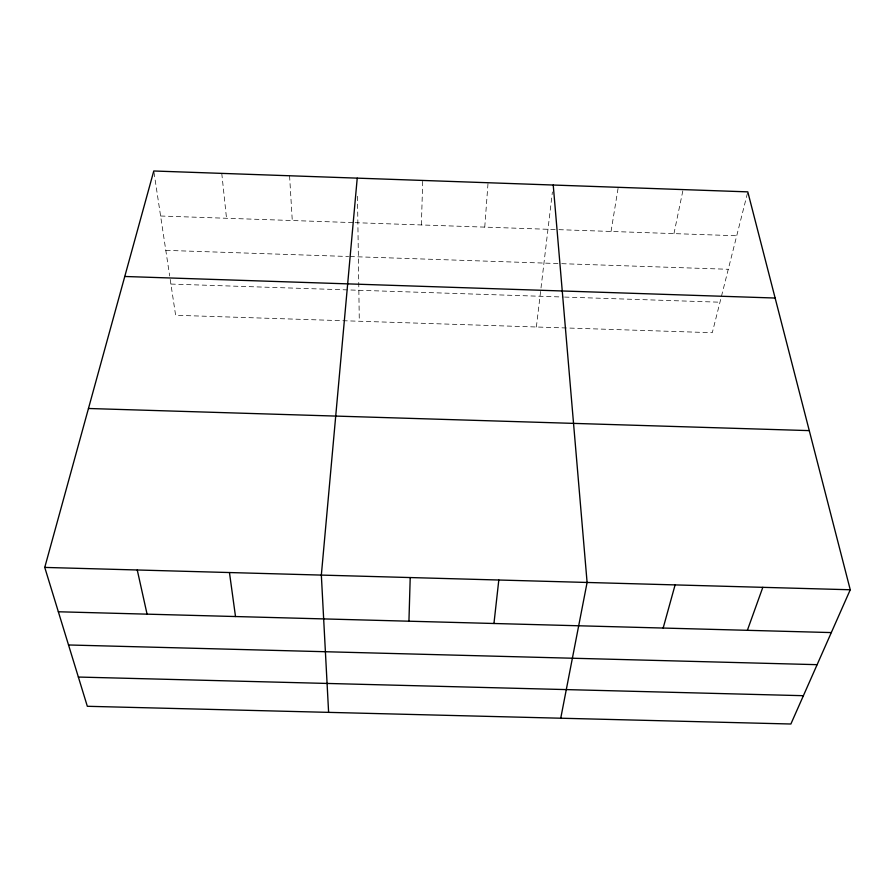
<?xml version="1.0" encoding="UTF-8"?>
<svg xmlns="http://www.w3.org/2000/svg" width="895" height="895" viewBox="0 0 895 895"><rect width="100%" height="100%" fill="white"/><g stroke="black" fill="none" stroke-linecap="round" stroke-linejoin="round"><path stroke-width="0.67" stroke-dasharray="4.47 3.36" d="M421.388 224.947L422.72 180.443M484.754 227.117L488.055 182.737M536.373 326.988L540.837 289.353M541.005 287.966L552.405 191.944M611.039 231.458L618.244 187.312M673.957 233.617L683.098 189.583M747.459 193.197L712.286 332.705L567.81 328.017M165.799 250.354L348.625 256.507M350.012 256.552L560.382 263.633M561.747 263.678L728.273 269.283M170.9 284.062L563.246 297.028M564.611 297.073L719.972 302.208M566.434 327.973L175.621 315.275L169.882 277.327M160.597 216.008L353.682 222.631M355.08 222.676L557.563 229.623M558.939 229.668L736.73 235.765M153.996 172.355L169.681 275.973M221.77 173.384L226.513 218.268M289.577 175.767L292.273 220.517M357.485 196.273L359.298 321.238"/><path stroke-width="1.34" d="M408.937 621.208L410.212 577.555M357.228 178.139L321.339 575.093L328.61 712.364M493.95 623.491L498.806 580.016M560.74 718.204L587.098 582.466L553.222 185.03M44.75 567.419L153.783 170.99L747.795 191.866L850.25 589.76L790.878 724.01L87.33 706.289L44.75 567.419L850.25 589.76M663.161 628.055L675.099 584.905M747.37 630.315L762.82 587.333M58.354 611.766L831.31 632.575M68.535 644.971L817.113 664.672M78.368 677.045L803.397 695.695M88.46 408.489L809.27 430.618M124.774 276.477L775.137 298.035M137.259 569.992L147.071 614.16M229.456 572.543L235.508 616.543"/></g></svg>
